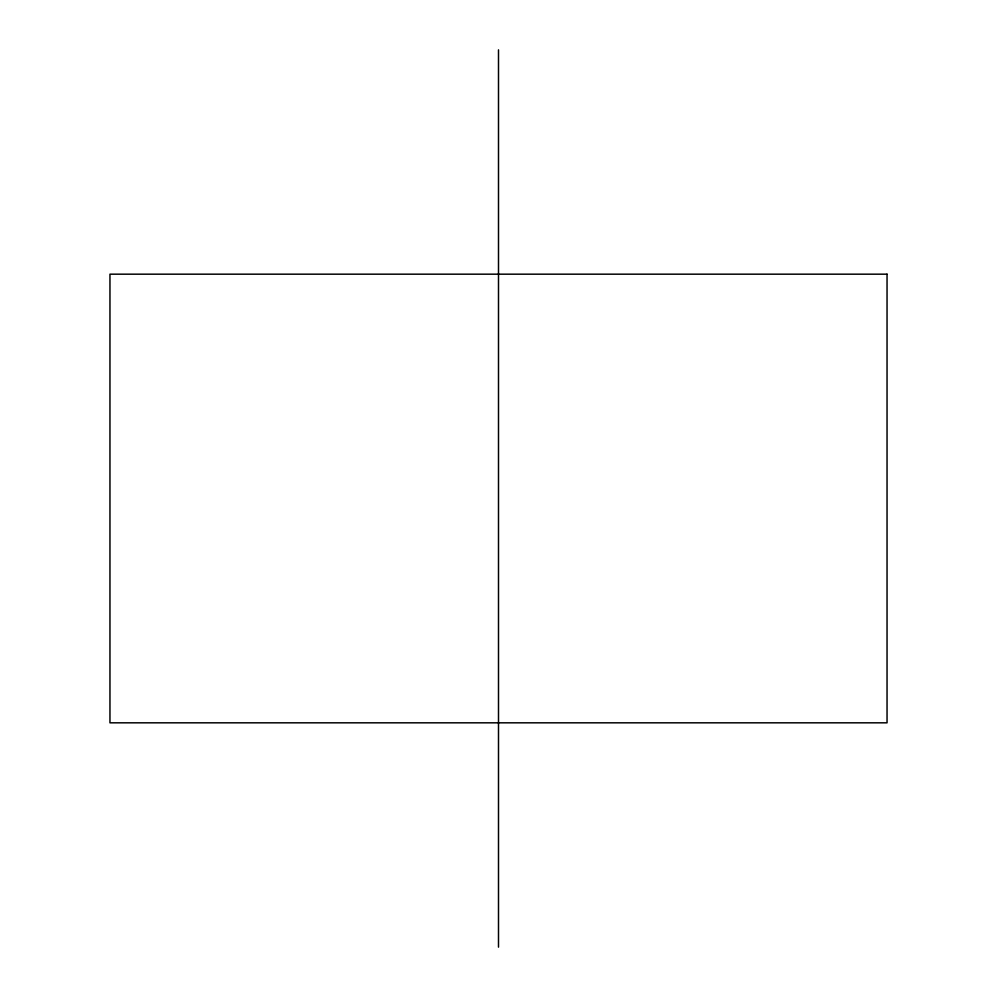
<?xml version="1.0" encoding="UTF-8"?>
<svg xmlns="http://www.w3.org/2000/svg" width="997" height="997" viewBox="0 0 997 997"><rect width="100%" height="100%" fill="white"/><g stroke="black" fill="none" stroke-linecap="round" stroke-linejoin="round"><path stroke-width="1.5" d="M498.5 49.85L498.5 947.15M887.043 274.175L109.957 274.175L109.957 722.825L887.043 722.825L887.043 274.175"/></g></svg>
